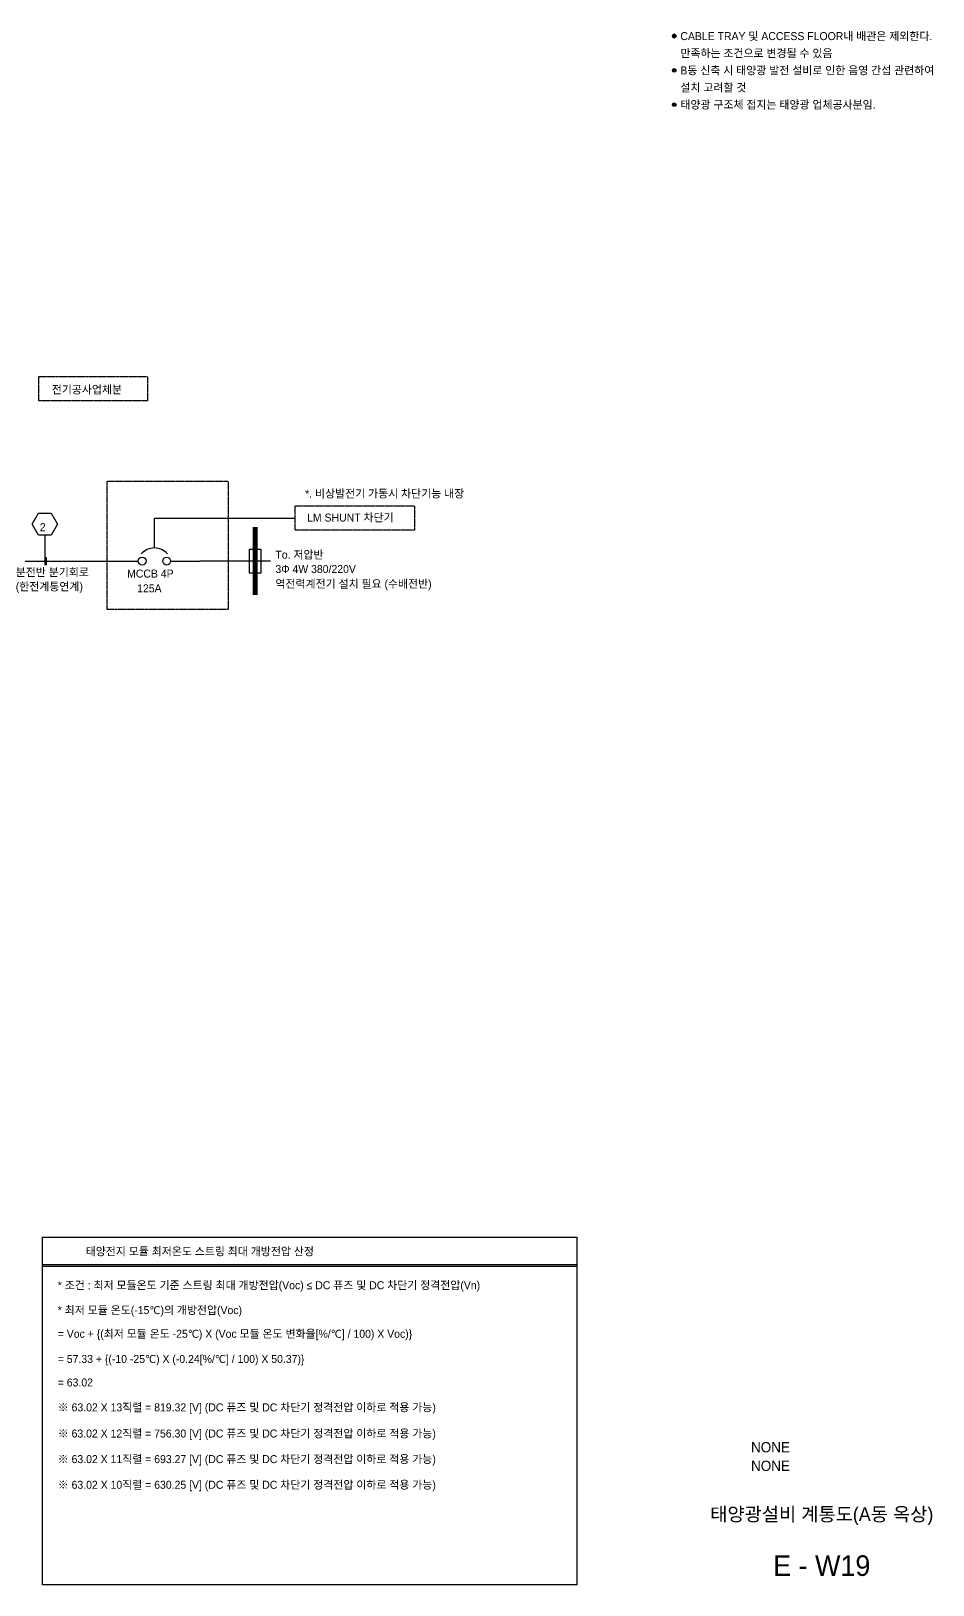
# Model space of a CAD drawing. Header units: millimetres. Extents: x 37541 to 999880, y 4425 to 1416340.
# Drawn here: x 920941 to 999880, y 1280400 to 1416340 of the extents above; entities that cross this region are included whole.
import ezdxf
from ezdxf.enums import TextEntityAlignment as Align

# ---------------------------------------------------------------- set-up
doc = ezdxf.new("R2010")
doc.units = ezdxf.units.MM
doc.header["$LTSCALE"] = 150
doc.linetypes.add('DASHEDX2', pattern=[1.5, 1, -0.5])
for name, color, linetype in [('-----20 General Symbol', 3, 'Continuous'), ('-----29 Cable Schedule', 1, 'Continuous'), ('-----29 Indicator', 1, 'Continuous'), ('-----30 Text', 2, 'Continuous'), ('-----41 Drawing Title', 2, 'Continuous'), ('-----42 Drawing Number', 2, 'Continuous'), ('-----43 Drawing Scale', 3, 'Continuous'), ('1', 1, 'Continuous'), ('4', 4, 'Continuous')]:
    doc.layers.add(name, color=color, linetype=linetype)
doc.styles.add('ELEC', font='')
doc.styles.get('ELEC').set_extended_font_data('Dotum')

# ---------------------------------------------------------------- blocks, each defined once
blk = doc.blocks.new('SSH-20260319.160627')
at = {"layer": '-----30 Text'}
h = blk.add_hatch(color=256, dxfattribs=at)
edge = h.paths.add_edge_path()
edge.add_arc((15986, 33771), 160, 0, 360)
blk.add_circle((15986, 33771), 160, dxfattribs=at)
for p in [(15827, 33771), (15986, 33931), (15986, 33611), (16146, 33771)]:
    blk.add_point(p, dxfattribs=at)
at = {"layer": '-----30 Text', "style": 'ELEC'}
for s, p in [('CABLE TRAY 및 ACCESS FLOOR내 배관은 제외한다.', (16522, 33771)), ('만족하는 조건으로 변경될 수 있음', (16522, 32271))]:
    blk.add_text(s, height=700, dxfattribs=at).set_placement(p, align=Align.MIDDLE_LEFT)

msp = doc.modelspace()

# ---------------------------------------------------------------- hatches: boundary and pattern name
at = {"layer": '-----30 Text'}
h = msp.add_hatch(color=256, dxfattribs=at)
edge = h.paths.add_edge_path()
edge.add_arc((977239.238, 1412900.002), 159.864, 0, 360)
h = msp.add_hatch(color=256, dxfattribs=at)
edge = h.paths.add_edge_path()
edge.add_arc((977239.238, 1409900.002), 159.864, 0, 360)

# ---------------------------------------------------------------- linework, layer by layer
at = {"layer": '-----20 General Symbol', "const_width": 431.288, "elevation": 124.409}
msp.add_lwpolyline([(940551.795, 1372951.644), (940551.795, 1366990.186)], dxfattribs=at)
at = {"layer": '-----20 General Symbol', "elevation": 124.409}
msp.add_lwpolyline([(940046.405, 1371022.99), (941057.185, 1371022.99), (941057.185, 1368918.84), (940046.405, 1368918.84)], close=True, dxfattribs=at)
at = {"layer": '-----20 General Symbol'}
for centre in [(930663.197, 1369970.915), (932808.53, 1369970.915)]:
    msp.add_circle(centre, 344.786, dxfattribs=at)
at = {"layer": '-----20 General Symbol', "linetype": 'Continuous'}
msp.add_arc((931735.863, 1369596.216), 1522.855, 41.08803627, 138.91196373, dxfattribs=at)
at = {"layer": '-----29 Cable Schedule'}
msp.add_lwpolyline([(921951.841, 1310825.129), (968700, 1310825.129), (968700, 1280400.002), (921951.841, 1280400.002)], close=True, dxfattribs=at)
for points in [[(921951.841, 1308441.124), (968700, 1308441.124)], [(921951.841, 1308283.809), (968700, 1308283.809)]]:
    msp.add_lwpolyline(points, dxfattribs=at)
at = {"layer": '-----29 Indicator'}
for p, q in [((922148.56, 1372231.823), (922148.56, 1369646)), ((922148.56, 1370295.831), (922260.794, 1370295.831)), ((922260.794, 1370295.831), (922260.794, 1369646)), ((922260.794, 1369646), (922148.56, 1369646))]:
    msp.add_line(p, q, dxfattribs=at)
at = {"layer": '-----29 Indicator', "color": 1, "linetype": 'Continuous', "elevation": 124.409}
msp.add_lwpolyline([(921588.298, 1372231.823), (921028.035, 1373202.226), (921588.298, 1374172.628), (922708.822, 1374172.628), (923269.084, 1373202.226), (922708.822, 1372231.823)], close=True, dxfattribs=at)
at = {"layer": '-----30 Text'}
for centre in [(977239.238, 1412900.002), (977239.238, 1409900.002)]:
    msp.add_circle(centre, 159.864, dxfattribs=at)
at = {"layer": '1', "linetype": 'DASHEDX2', "ltscale": 0.1}
for points, elevation in [([(921625.458, 1386122.673), (931132.062, 1386122.673), (931132.062, 1383979.174), (921625.458, 1383979.174)], -54.059), ([(927606.939, 1376963.69), (938196.296, 1376963.69), (938196.296, 1365738.573), (927606.939, 1365738.573)], 124.409), ([(944054.815, 1374807.138), (954499.275, 1374807.138), (954499.275, 1372673.65), (944054.815, 1372673.65)], -99.527)]:
    msp.add_lwpolyline(points, close=True, dxfattribs=dict(at, elevation=elevation))
at = {"layer": '4'}
for points, elevation in [([(931735.863, 1371119.071), (931735.863, 1373740.394), (944054.815, 1373740.394)], -99.527), ([(891631.47, 1369970.915), (930318.411, 1369970.915)], 124.409), ([(933153.315, 1369970.915), (935707.17, 1369970.915)], 124.409), ([(941888.321, 1369970.915), (935707.17, 1369970.915)], 124.409)]:
    msp.add_lwpolyline(points, dxfattribs=dict(at, elevation=elevation))

# ---------------------------------------------------------------- block references
at = {"layer": '-----29 Cable Schedule'}
msp.add_blockref('SSH-20260319.160627', (961252.825, 1382128.705), dxfattribs=at)

# ---------------------------------------------------------------- texts
at = {"layer": '-----30 Text', "style": 'ELEC'}
for s, p in [('B동 신축 시 태양광 발전 설비로 인한 음영 간섭 관련하여', (977774.636, 1412900.002)), ('설치 고려할 것', (977774.636, 1411400.002)), ('태양광 구조체 접지는 태양광 업체공사분임.', (977774.636, 1409900.002))]:
    msp.add_text(s, height=700, dxfattribs=at).set_placement(p, align=Align.MIDDLE_LEFT)
for s, p in [('전기공사업체분', (922754.756, 1384624.049, 8.202)), ('*. 비상발전기 가동시 차단기능 내장', (944929.127, 1375523.979, -34.928)), ('2', (921704.312, 1372586.754)), ('To. 저압반', (942329.297, 1370180.231, -54.059)), ('분전반 분기회로', (919599.654, 1368649.509)), ('MCCB 4P', (929348.25, 1368527.095)), ('3Φ 4W 380/220V', (942329.297, 1368926.064, -54.059)), ('(한전계통연계)', (919599.654, 1367395.342)), ('125A', (930227.964, 1367236.062)), ('역전력계전기 설치 필요 (수배전반)', (942329.297, 1367631.718, -54.059)), ('* 조건 : 최저 모듈온도 기준 스트링 최대 개방전압(Voc) ≤ DC 퓨즈 및 DC 차단기 정격전압(Vn) ', (923279.458, 1306270.434)), ('* 최저 모듈 온도(-15℃)의 개방전압(Voc)', (923279.458, 1304091.02)), ('= Voc + {(최저 모듈 온도 -25℃) X (Voc 모듈 온도 변화율[%%%/℃] / 100) X Voc)} ', (923279.458, 1302021.171)), ('= 57.33 + {(-10 -25℃) X (-0.24[%%%/℃] / 100) X 50.37)} ', (923279.458, 1299817.057)), ('= 63.02', (923279.458, 1297762.994)), ('※ 63.02 X 13직렬 = 819.32 [V] (DC 퓨즈 및 DC 차단기 정격전압 이하로 적용 가능)', (923279.458, 1295583.252)), ('※ 63.02 X 12직렬 = 756.30 [V] (DC 퓨즈 및 DC 차단기 정격전압 이하로 적용 가능)', (923279.458, 1293296.583)), ('※ 63.02 X 11직렬 = 693.27 [V] (DC 퓨즈 및 DC 차단기 정격전압 이하로 적용 가능)', (923279.458, 1291056.445)), ('※ 63.02 X 10직렬 = 630.25 [V] (DC 퓨즈 및 DC 차단기 정격전압 이하로 적용 가능)', (923279.458, 1288812.226))]:
    msp.add_text(s, height=700, dxfattribs=at).set_placement(p)
at = {"layer": '-----30 Text', "linetype": 'ByBlock', "style": 'ELEC'}
msp.add_text('LM SHUNT 차단기', height=700, dxfattribs=at).set_placement((945103.167, 1373427.728, -99.527))
at = {"layer": '-----30 Text', "style": 'ELEC'}
msp.add_text('태양전지 모듈 최저온도 스트링 최대 개방전압 산정', height=700, dxfattribs=at).set_placement((935710.859, 1309578.484), align=Align.MIDDLE_CENTER)
at = {"layer": '-----41 Drawing Title', "style": 'ELEC'}
msp.add_text('태양광설비 계통도(A동 옥상)', height=1200, dxfattribs=at).set_placement((990150, 1286590.003), align=Align.MIDDLE_CENTER)
at = {"layer": '-----42 Drawing Number', "style": 'ELEC'}
msp.add_text('E - W19', height=1800, dxfattribs=at).set_placement((990150, 1282090.003), align=Align.MIDDLE_CENTER)
at = {"layer": '-----43 Drawing Scale', "style": 'ELEC'}
for p in [(983960.231, 1292000.003), (983960.231, 1290370.003)]:
    msp.add_text('NONE', height=900, dxfattribs=at).set_placement(p)

doc.saveas('drawing.dxf')
